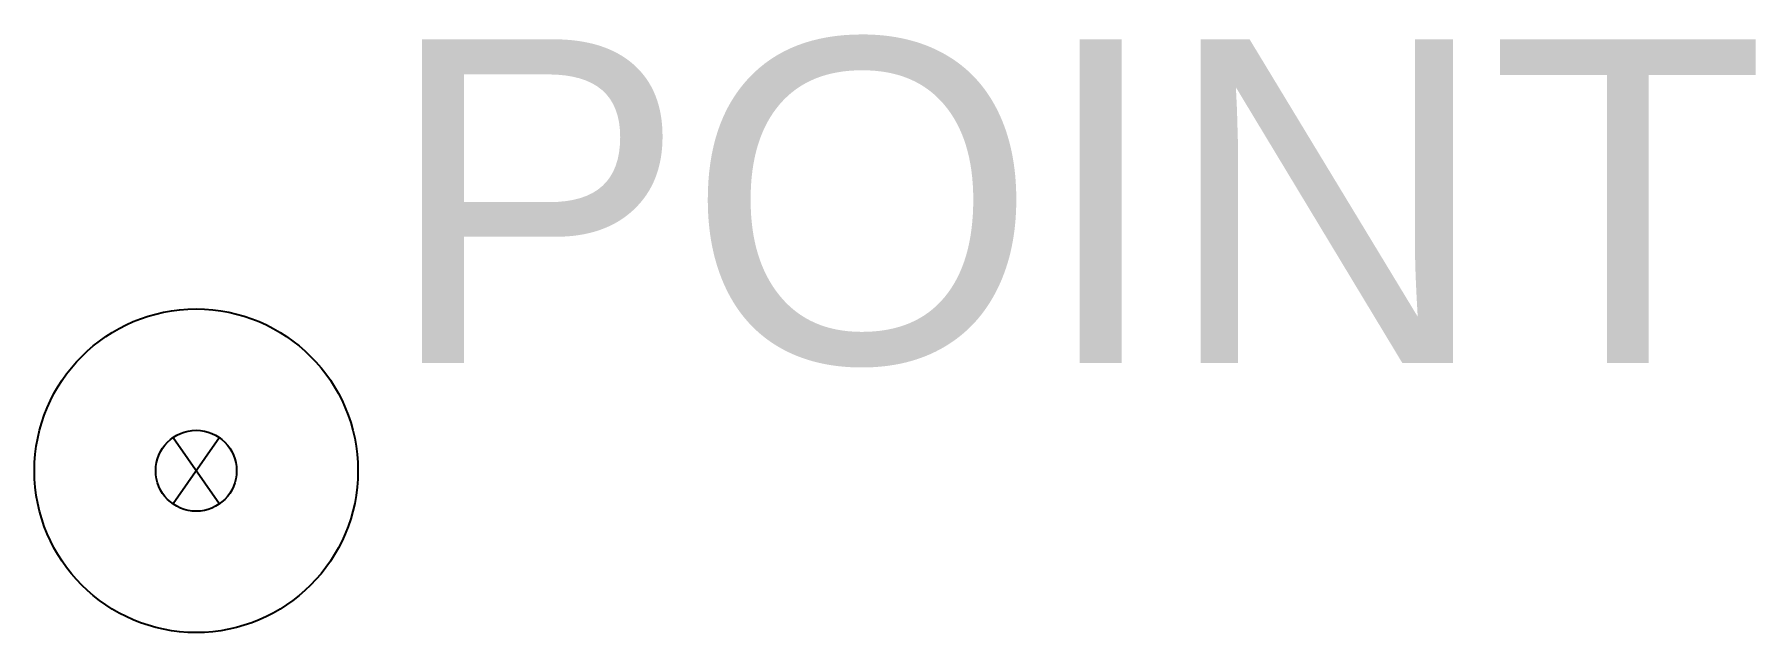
# Model space of a CAD drawing. Extents: x -6 to 57.8, y -6 to 16.2.
import ezdxf

# ---------------------------------------------------------------- set-up
doc = ezdxf.new("R2010")
doc.units = 0
doc.layers.get('0').update_dxf_attribs({"lineweight": 25, "true_color": 0xffffff})
doc.layers.add('CurrentLayer', color=178, linetype='Continuous', lineweight=25, true_color=0x000000)
doc.layers.add('QML Labels', color=178, linetype='Continuous', lineweight=25, true_color=0x000000)
doc.styles.add('textstyle23', font='Arial.ttf')
doc.styles.add('textstyle24', font='')
doc.styles.get('textstyle24').set_extended_font_data('Arial')

# ---------------------------------------------------------------- blocks, each defined once
blk = doc.blocks.new('Blk_UnstakedPoint_Symbol')
at = {"color": 0, "linetype": 'ByBlock', "lineweight": -2}
for p, q in [((0.86, 1.229), (-0.86, -1.229)), ((-0.86, 1.229), (0.86, -1.229))]:
    blk.add_line(p, q, dxfattribs=at)
for radius in [6, 1.5]:
    blk.add_circle((0, 0), radius, dxfattribs=at)
at = {"layer": 'QML Labels', "color": 0, "linetype": 'ByBlock', "lineweight": -2, "style": 'textstyle23'}
blk.add_attdef('label', (7, 4), '', height=12, dxfattribs=at)

msp = doc.modelspace()

# ---------------------------------------------------------------- block references
at = {"layer": 'CurrentLayer'}
ref = msp.add_blockref('Blk_UnstakedPoint_Symbol', (0, 0), dxfattribs=at)
ref.add_attrib('label', 'POINT', (7, 4), dxfattribs={"layer": 'QML Labels', "color": 0, "lineweight": -2, "height": 12, "style": 'textstyle24'})

doc.saveas('drawing.dxf')
